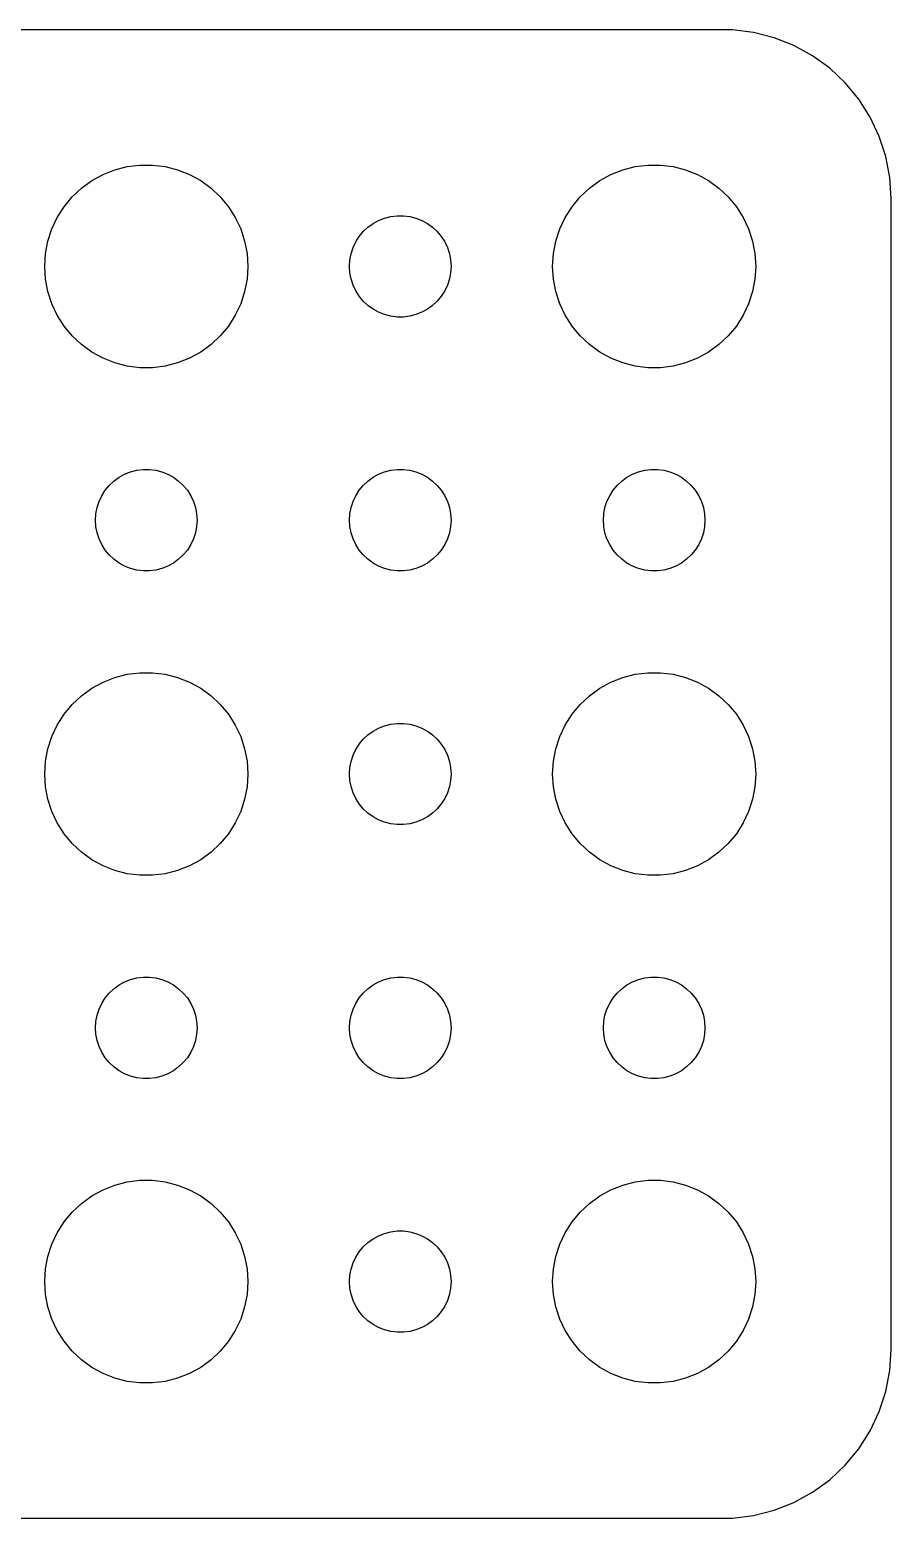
# Model space of a CAD drawing. Header units: metres. Extents: x -22 to 22, y 248 to 508.
# Drawn here: x -3.44 to 22, y 464.01 to 507.99 of the extents above; entities that cross this region are included whole.
import ezdxf

# ---------------------------------------------------------------- set-up
doc = ezdxf.new("R2010")
doc.units = ezdxf.units.M

msp = doc.modelspace()

# ---------------------------------------------------------------- linework, layer by layer
for p, q in [((17.3139, 507.99), (-17.3139, 507.99)), ((17.9369, 507.911), (17.3139, 507.99)), ((18.5451, 507.755), (17.9369, 507.911)), ((19.1289, 507.524), (18.5451, 507.755)), ((19.6791, 507.222), (19.1289, 507.524)), ((20.1871, 506.853), (19.6791, 507.222)), ((20.6448, 506.423), (20.1871, 506.853)), ((21.0451, 505.939), (20.6448, 506.423)), ((21.3815, 505.409), (21.0451, 505.939)), ((21.6489, 504.841), (21.3815, 505.409)), ((21.8429, 504.243), (21.6489, 504.841)), ((21.9606, 503.627), (21.8429, 504.243)), ((-1.60747, 503.533), (-1.27733, 503.714)), ((-1.27733, 503.714), (-0.927048, 503.853)), ((-0.927048, 503.853), (-0.562134, 503.947)), ((-0.562134, 503.947), (-0.18837, 503.994)), ((-0.18837, 503.994), (0.18837, 503.994)), ((0.18837, 503.994), (0.562134, 503.947)), ((0.562134, 503.947), (0.927048, 503.853)), ((0.927048, 503.853), (1.27733, 503.714)), ((1.27733, 503.714), (1.60747, 503.533)), ((13.3925, 503.533), (13.7227, 503.714)), ((13.7227, 503.714), (14.0729, 503.853)), ((14.0729, 503.853), (14.4379, 503.947)), ((14.4379, 503.947), (14.8116, 503.994)), ((14.8116, 503.994), (15.1884, 503.994)), ((15.1884, 503.994), (15.5621, 503.947)), ((15.5621, 503.947), (15.927, 503.853)), ((15.927, 503.853), (16.2773, 503.714)), ((16.2773, 503.714), (16.6075, 503.533)), ((22, 503), (21.9606, 503.627)), ((-2.1869, 503.054), (-1.91226, 503.312)), ((-1.91226, 503.312), (-1.60747, 503.533)), ((1.60747, 503.533), (1.91226, 503.312)), ((1.91226, 503.312), (2.1869, 503.054)), ((12.8131, 503.054), (13.0877, 503.312)), ((13.0877, 503.312), (13.3925, 503.533)), ((16.6075, 503.533), (16.9123, 503.312)), ((16.9123, 503.312), (17.1869, 503.054)), ((-2.62891, 502.445), (-2.42705, 502.763)), ((-2.42705, 502.763), (-2.1869, 503.054)), ((2.1869, 503.054), (2.42705, 502.763)), ((2.42705, 502.763), (2.62891, 502.445)), ((12.3711, 502.445), (12.5729, 502.763)), ((12.5729, 502.763), (12.8131, 503.054)), ((17.1869, 503.054), (17.427, 502.763)), ((17.427, 502.763), (17.6289, 502.445)), ((22, 469), (22, 503)), ((-2.78932, 502.104), (-2.62891, 502.445)), ((2.62891, 502.445), (2.78932, 502.104)), ((6.54385, 502.156), (6.69626, 502.266)), ((6.69626, 502.266), (6.86133, 502.357)), ((6.86133, 502.357), (7.03647, 502.427)), ((7.03647, 502.427), (7.21892, 502.473)), ((7.21892, 502.473), (7.40581, 502.497)), ((7.40581, 502.497), (7.59418, 502.497)), ((7.59418, 502.497), (7.78107, 502.473)), ((7.78107, 502.473), (7.96352, 502.427)), ((7.96352, 502.427), (8.13866, 502.357)), ((8.13866, 502.357), (8.30373, 502.266)), ((8.30373, 502.266), (8.45613, 502.156)), ((12.2107, 502.104), (12.3711, 502.445)), ((17.6289, 502.445), (17.7893, 502.104)), ((-2.90575, 501.746), (-2.78932, 502.104)), ((2.78932, 502.104), (2.90575, 501.746)), ((6.18553, 501.723), (6.28647, 501.882)), ((6.28647, 501.882), (6.40654, 502.027)), ((6.40654, 502.027), (6.54385, 502.156)), ((8.45613, 502.156), (8.59344, 502.027)), ((8.59344, 502.027), (8.71352, 501.882)), ((8.71352, 501.882), (8.81445, 501.723)), ((12.0942, 501.746), (12.2107, 502.104)), ((17.7893, 502.104), (17.9057, 501.746)), ((-3, 501), (-2.97633, 501.376)), ((-2.97633, 501.376), (-2.90575, 501.746)), ((2.90575, 501.746), (2.97633, 501.376)), ((2.97633, 501.376), (3, 501)), ((6.01183, 501.188), (6.04712, 501.373)), ((6.04712, 501.373), (6.10533, 501.552)), ((6.10533, 501.552), (6.18553, 501.723)), ((8.81445, 501.723), (8.89465, 501.552)), ((8.89465, 501.552), (8.95287, 501.373)), ((8.95287, 501.373), (8.98816, 501.188)), ((12, 501), (12.0237, 501.376)), ((12.0237, 501.376), (12.0942, 501.746)), ((17.9057, 501.746), (17.9763, 501.376)), ((17.9763, 501.376), (18, 501)), ((-2.97633, 500.624), (-3, 501)), ((3, 501), (2.97633, 500.624)), ((6, 501), (6.01183, 501.188)), ((6.01183, 500.812), (6, 501)), ((8.98816, 501.188), (9, 501)), ((9, 501), (8.98816, 500.812)), ((12.0237, 500.624), (12, 501)), ((18, 501), (17.9763, 500.624)), ((-2.90575, 500.254), (-2.97633, 500.624)), ((2.97633, 500.624), (2.90575, 500.254)), ((6.04712, 500.627), (6.01183, 500.812)), ((6.10533, 500.448), (6.04712, 500.627)), ((8.95287, 500.627), (8.89465, 500.448)), ((8.98816, 500.812), (8.95287, 500.627)), ((12.0942, 500.254), (12.0237, 500.624)), ((17.9763, 500.624), (17.9057, 500.254)), ((-2.78932, 499.896), (-2.90575, 500.254)), ((2.90575, 500.254), (2.78932, 499.896)), ((6.18553, 500.277), (6.10533, 500.448)), ((6.28647, 500.118), (6.18553, 500.277)), ((6.40654, 499.973), (6.28647, 500.118)), ((8.71352, 500.118), (8.59344, 499.973)), ((8.81445, 500.277), (8.71352, 500.118)), ((8.89465, 500.448), (8.81445, 500.277)), ((12.2107, 499.896), (12.0942, 500.254)), ((17.9057, 500.254), (17.7893, 499.896)), ((-2.62891, 499.555), (-2.78932, 499.896)), ((2.78932, 499.896), (2.62891, 499.555)), ((6.54385, 499.844), (6.40654, 499.973)), ((6.69626, 499.734), (6.54385, 499.844)), ((6.86133, 499.643), (6.69626, 499.734)), ((7.03647, 499.573), (6.86133, 499.643)), ((8.13866, 499.643), (7.96352, 499.573)), ((8.30373, 499.734), (8.13866, 499.643)), ((8.45613, 499.844), (8.30373, 499.734)), ((8.59344, 499.973), (8.45613, 499.844)), ((12.3711, 499.555), (12.2107, 499.896)), ((17.7893, 499.896), (17.6289, 499.555)), ((-2.42705, 499.237), (-2.62891, 499.555)), ((-2.1869, 498.946), (-2.42705, 499.237)), ((2.42705, 499.237), (2.1869, 498.946)), ((2.62891, 499.555), (2.42705, 499.237)), ((7.21892, 499.527), (7.03647, 499.573)), ((7.40581, 499.503), (7.21892, 499.527)), ((7.59418, 499.503), (7.40581, 499.503)), ((7.78107, 499.527), (7.59418, 499.503)), ((7.96352, 499.573), (7.78107, 499.527)), ((12.5729, 499.237), (12.3711, 499.555)), ((12.8131, 498.946), (12.5729, 499.237)), ((17.427, 499.237), (17.1869, 498.946)), ((17.6289, 499.555), (17.427, 499.237)), ((-1.91226, 498.688), (-2.1869, 498.946)), ((2.1869, 498.946), (1.91226, 498.688)), ((13.0877, 498.688), (12.8131, 498.946)), ((17.1869, 498.946), (16.9123, 498.688)), ((-1.60747, 498.467), (-1.91226, 498.688)), ((-1.27733, 498.286), (-1.60747, 498.467)), ((1.60747, 498.467), (1.27733, 498.286)), ((1.91226, 498.688), (1.60747, 498.467)), ((13.3925, 498.467), (13.0877, 498.688)), ((13.7227, 498.286), (13.3925, 498.467)), ((16.6075, 498.467), (16.2773, 498.286)), ((16.9123, 498.688), (16.6075, 498.467)), ((-0.927048, 498.147), (-1.27733, 498.286)), ((-0.562134, 498.053), (-0.927048, 498.147)), ((-0.18837, 498.006), (-0.562134, 498.053)), ((0.18837, 498.006), (-0.18837, 498.006)), ((0.562134, 498.053), (0.18837, 498.006)), ((0.927048, 498.147), (0.562134, 498.053)), ((1.27733, 498.286), (0.927048, 498.147)), ((14.0729, 498.147), (13.7227, 498.286)), ((14.4379, 498.053), (14.0729, 498.147)), ((14.8116, 498.006), (14.4379, 498.053)), ((15.1884, 498.006), (14.8116, 498.006)), ((15.5621, 498.053), (15.1884, 498.006)), ((15.927, 498.147), (15.5621, 498.053)), ((16.2773, 498.286), (15.927, 498.147)), ((-0.803726, 494.766), (-0.638657, 494.857)), ((-0.638657, 494.857), (-0.463516, 494.927)), ((-0.463516, 494.927), (-0.281067, 494.973)), ((-0.281067, 494.973), (-0.094177, 494.997)), ((-0.094177, 494.997), (0.094177, 494.997)), ((0.094177, 494.997), (0.281067, 494.973)), ((0.281067, 494.973), (0.463516, 494.927)), ((0.463516, 494.927), (0.638657, 494.857)), ((0.638657, 494.857), (0.803726, 494.766)), ((6.69626, 494.766), (6.86133, 494.857)), ((6.86133, 494.857), (7.03647, 494.927)), ((7.03647, 494.927), (7.21892, 494.973)), ((7.21892, 494.973), (7.40581, 494.997)), ((7.40581, 494.997), (7.59418, 494.997)), ((7.59418, 494.997), (7.78107, 494.973)), ((7.78107, 494.973), (7.96352, 494.927)), ((7.96352, 494.927), (8.13866, 494.857)), ((8.13866, 494.857), (8.30373, 494.766)), ((14.1963, 494.766), (14.3613, 494.857)), ((14.3613, 494.857), (14.5365, 494.927)), ((14.5365, 494.927), (14.7189, 494.973)), ((14.7189, 494.973), (14.9058, 494.997)), ((14.9058, 494.997), (15.0942, 494.997)), ((15.0942, 494.997), (15.2811, 494.973)), ((15.2811, 494.973), (15.4635, 494.927)), ((15.4635, 494.927), (15.6387, 494.857)), ((15.6387, 494.857), (15.8037, 494.766)), ((-1.31445, 494.223), (-1.21352, 494.382)), ((-1.21352, 494.382), (-1.09344, 494.527)), ((-1.09344, 494.527), (-0.956131, 494.656)), ((-0.956131, 494.656), (-0.803726, 494.766)), ((0.803726, 494.766), (0.956131, 494.656)), ((0.956131, 494.656), (1.09344, 494.527)), ((1.09344, 494.527), (1.21352, 494.382)), ((1.21352, 494.382), (1.31445, 494.223)), ((6.18553, 494.223), (6.28647, 494.382)), ((6.28647, 494.382), (6.40654, 494.527)), ((6.40654, 494.527), (6.54385, 494.656)), ((6.54385, 494.656), (6.69626, 494.766)), ((8.30373, 494.766), (8.45613, 494.656)), ((8.45613, 494.656), (8.59344, 494.527)), ((8.59344, 494.527), (8.71352, 494.382)), ((8.71352, 494.382), (8.81445, 494.223)), ((13.6855, 494.223), (13.7865, 494.382)), ((13.7865, 494.382), (13.9065, 494.527)), ((13.9065, 494.527), (14.0439, 494.656)), ((14.0439, 494.656), (14.1963, 494.766)), ((15.8037, 494.766), (15.9561, 494.656)), ((15.9561, 494.656), (16.0934, 494.527)), ((16.0934, 494.527), (16.2135, 494.382)), ((16.2135, 494.382), (16.3145, 494.223)), ((-1.45287, 493.873), (-1.39465, 494.052)), ((-1.39465, 494.052), (-1.31445, 494.223)), ((1.31445, 494.223), (1.39465, 494.052)), ((1.39465, 494.052), (1.45287, 493.873)), ((6.04712, 493.873), (6.10533, 494.052)), ((6.10533, 494.052), (6.18553, 494.223)), ((8.81445, 494.223), (8.89465, 494.052)), ((8.89465, 494.052), (8.95287, 493.873)), ((13.5471, 493.873), (13.6053, 494.052)), ((13.6053, 494.052), (13.6855, 494.223)), ((16.3145, 494.223), (16.3947, 494.052)), ((16.3947, 494.052), (16.4529, 493.873)), ((-1.5, 493.5), (-1.48816, 493.688)), ((-1.48816, 493.312), (-1.5, 493.5)), ((-1.48816, 493.688), (-1.45287, 493.873)), ((1.45287, 493.873), (1.48816, 493.688)), ((1.48816, 493.688), (1.5, 493.5)), ((1.5, 493.5), (1.48816, 493.312)), ((6, 493.5), (6.01183, 493.688)), ((6.01183, 493.312), (6, 493.5)), ((6.01183, 493.688), (6.04712, 493.873)), ((8.95287, 493.873), (8.98816, 493.688)), ((8.98816, 493.688), (9, 493.5)), ((9, 493.5), (8.98816, 493.312)), ((13.5, 493.5), (13.5118, 493.688)), ((13.5118, 493.312), (13.5, 493.5)), ((13.5118, 493.688), (13.5471, 493.873)), ((16.4529, 493.873), (16.4882, 493.688)), ((16.4882, 493.688), (16.5, 493.5)), ((16.5, 493.5), (16.4882, 493.312)), ((-1.45287, 493.127), (-1.48816, 493.312)), ((-1.39465, 492.948), (-1.45287, 493.127)), ((1.45287, 493.127), (1.39465, 492.948)), ((1.48816, 493.312), (1.45287, 493.127)), ((6.04712, 493.127), (6.01183, 493.312)), ((6.10533, 492.948), (6.04712, 493.127)), ((8.95287, 493.127), (8.89465, 492.948)), ((8.98816, 493.312), (8.95287, 493.127)), ((13.5471, 493.127), (13.5118, 493.312)), ((13.6053, 492.948), (13.5471, 493.127)), ((16.4529, 493.127), (16.3947, 492.948)), ((16.4882, 493.312), (16.4529, 493.127)), ((-1.31445, 492.777), (-1.39465, 492.948)), ((-1.21352, 492.618), (-1.31445, 492.777)), ((-1.09344, 492.473), (-1.21352, 492.618)), ((1.21352, 492.618), (1.09344, 492.473)), ((1.31445, 492.777), (1.21352, 492.618)), ((1.39465, 492.948), (1.31445, 492.777)), ((6.18553, 492.777), (6.10533, 492.948)), ((6.28647, 492.618), (6.18553, 492.777)), ((6.40654, 492.473), (6.28647, 492.618)), ((8.71352, 492.618), (8.59344, 492.473)), ((8.81445, 492.777), (8.71352, 492.618)), ((8.89465, 492.948), (8.81445, 492.777)), ((13.6855, 492.777), (13.6053, 492.948)), ((13.7865, 492.618), (13.6855, 492.777)), ((13.9065, 492.473), (13.7865, 492.618)), ((16.2135, 492.618), (16.0934, 492.473)), ((16.3145, 492.777), (16.2135, 492.618)), ((16.3947, 492.948), (16.3145, 492.777)), ((-0.956131, 492.344), (-1.09344, 492.473)), ((-0.803726, 492.234), (-0.956131, 492.344)), ((-0.638657, 492.143), (-0.803726, 492.234)), ((-0.463516, 492.073), (-0.638657, 492.143)), ((0.638657, 492.143), (0.463516, 492.073)), ((0.803726, 492.234), (0.638657, 492.143)), ((0.956131, 492.344), (0.803726, 492.234)), ((1.09344, 492.473), (0.956131, 492.344)), ((6.54385, 492.344), (6.40654, 492.473)), ((6.69626, 492.234), (6.54385, 492.344)), ((6.86133, 492.143), (6.69626, 492.234)), ((7.03647, 492.073), (6.86133, 492.143)), ((8.13866, 492.143), (7.96352, 492.073)), ((8.30373, 492.234), (8.13866, 492.143)), ((8.45613, 492.344), (8.30373, 492.234)), ((8.59344, 492.473), (8.45613, 492.344)), ((14.0439, 492.344), (13.9065, 492.473)), ((14.1963, 492.234), (14.0439, 492.344)), ((14.3613, 492.143), (14.1963, 492.234)), ((14.5365, 492.073), (14.3613, 492.143)), ((15.6387, 492.143), (15.4635, 492.073)), ((15.8037, 492.234), (15.6387, 492.143)), ((15.9561, 492.344), (15.8037, 492.234)), ((16.0934, 492.473), (15.9561, 492.344)), ((-0.281067, 492.027), (-0.463516, 492.073)), ((-0.094177, 492.003), (-0.281067, 492.027)), ((0.094177, 492.003), (-0.094177, 492.003)), ((0.281067, 492.027), (0.094177, 492.003)), ((0.463516, 492.073), (0.281067, 492.027)), ((7.21892, 492.027), (7.03647, 492.073)), ((7.40581, 492.003), (7.21892, 492.027)), ((7.59418, 492.003), (7.40581, 492.003)), ((7.78107, 492.027), (7.59418, 492.003)), ((7.96352, 492.073), (7.78107, 492.027)), ((14.7189, 492.027), (14.5365, 492.073)), ((14.9058, 492.003), (14.7189, 492.027)), ((15.0942, 492.003), (14.9058, 492.003)), ((15.2811, 492.027), (15.0942, 492.003)), ((15.4635, 492.073), (15.2811, 492.027)), ((-1.60747, 488.533), (-1.27733, 488.714)), ((-1.27733, 488.714), (-0.927048, 488.853)), ((-0.927048, 488.853), (-0.562134, 488.947)), ((-0.562134, 488.947), (-0.18837, 488.994)), ((-0.18837, 488.994), (0.18837, 488.994)), ((0.18837, 488.994), (0.562134, 488.947)), ((0.562134, 488.947), (0.927048, 488.853)), ((0.927048, 488.853), (1.27733, 488.714)), ((1.27733, 488.714), (1.60747, 488.533)), ((13.3925, 488.533), (13.7227, 488.714)), ((13.7227, 488.714), (14.0729, 488.853)), ((14.0729, 488.853), (14.4379, 488.947)), ((14.4379, 488.947), (14.8116, 488.994)), ((14.8116, 488.994), (15.1884, 488.994)), ((15.1884, 488.994), (15.5621, 488.947)), ((15.5621, 488.947), (15.927, 488.853)), ((15.927, 488.853), (16.2773, 488.714)), ((16.2773, 488.714), (16.6075, 488.533)), ((-2.1869, 488.054), (-1.91226, 488.312)), ((-1.91226, 488.312), (-1.60747, 488.533)), ((1.60747, 488.533), (1.91226, 488.312)), ((1.91226, 488.312), (2.1869, 488.054)), ((12.8131, 488.054), (13.0877, 488.312)), ((13.0877, 488.312), (13.3925, 488.533)), ((16.6075, 488.533), (16.9123, 488.312)), ((16.9123, 488.312), (17.1869, 488.054)), ((-2.62891, 487.445), (-2.42705, 487.763)), ((-2.42705, 487.763), (-2.1869, 488.054)), ((2.1869, 488.054), (2.42705, 487.763)), ((2.42705, 487.763), (2.62891, 487.445)), ((12.3711, 487.445), (12.5729, 487.763)), ((12.5729, 487.763), (12.8131, 488.054)), ((17.1869, 488.054), (17.427, 487.763)), ((17.427, 487.763), (17.6289, 487.445)), ((-2.78932, 487.104), (-2.62891, 487.445)), ((2.62891, 487.445), (2.78932, 487.104)), ((6.69626, 487.266), (6.86133, 487.357)), ((6.86133, 487.357), (7.03647, 487.427)), ((7.03647, 487.427), (7.21892, 487.473)), ((7.21892, 487.473), (7.40581, 487.497)), ((7.40581, 487.497), (7.59418, 487.497)), ((7.59418, 487.497), (7.78107, 487.473)), ((7.78107, 487.473), (7.96352, 487.427)), ((7.96352, 487.427), (8.13866, 487.357)), ((8.13866, 487.357), (8.30373, 487.266)), ((12.2107, 487.104), (12.3711, 487.445)), ((17.6289, 487.445), (17.7893, 487.104)), ((-2.90575, 486.746), (-2.78932, 487.104)), ((2.78932, 487.104), (2.90575, 486.746)), ((6.18553, 486.723), (6.28647, 486.882)), ((6.28647, 486.882), (6.40654, 487.027)), ((6.40654, 487.027), (6.54385, 487.156)), ((6.54385, 487.156), (6.69626, 487.266)), ((8.30373, 487.266), (8.45613, 487.156)), ((8.45613, 487.156), (8.59344, 487.027)), ((8.59344, 487.027), (8.71352, 486.882)), ((8.71352, 486.882), (8.81445, 486.723)), ((12.0942, 486.746), (12.2107, 487.104)), ((17.7893, 487.104), (17.9057, 486.746)), ((-2.97633, 486.376), (-2.90575, 486.746)), ((2.90575, 486.746), (2.97633, 486.376)), ((6.04712, 486.373), (6.10533, 486.552)), ((6.10533, 486.552), (6.18553, 486.723)), ((8.81445, 486.723), (8.89465, 486.552)), ((8.89465, 486.552), (8.95287, 486.373)), ((12.0237, 486.376), (12.0942, 486.746)), ((17.9057, 486.746), (17.9763, 486.376)), ((-3, 486), (-2.97633, 486.376)), ((-2.97633, 485.624), (-3, 486)), ((2.97633, 486.376), (3, 486)), ((3, 486), (2.97633, 485.624)), ((6, 486), (6.01183, 486.188)), ((6.01183, 485.812), (6, 486)), ((6.01183, 486.188), (6.04712, 486.373)), ((8.95287, 486.373), (8.98816, 486.188)), ((8.98816, 486.188), (9, 486)), ((9, 486), (8.98816, 485.812)), ((12, 486), (12.0237, 486.376)), ((12.0237, 485.624), (12, 486)), ((17.9763, 486.376), (18, 486)), ((18, 486), (17.9763, 485.624)), ((-2.90575, 485.254), (-2.97633, 485.624)), ((2.97633, 485.624), (2.90575, 485.254)), ((6.04712, 485.627), (6.01183, 485.812)), ((6.10533, 485.448), (6.04712, 485.627)), ((8.95287, 485.627), (8.89465, 485.448)), ((8.98816, 485.812), (8.95287, 485.627)), ((12.0942, 485.254), (12.0237, 485.624)), ((17.9763, 485.624), (17.9057, 485.254)), ((-2.78932, 484.896), (-2.90575, 485.254)), ((2.90575, 485.254), (2.78932, 484.896)), ((6.18553, 485.277), (6.10533, 485.448)), ((6.28647, 485.118), (6.18553, 485.277)), ((6.40654, 484.973), (6.28647, 485.118)), ((8.71352, 485.118), (8.59344, 484.973)), ((8.81445, 485.277), (8.71352, 485.118)), ((8.89465, 485.448), (8.81445, 485.277)), ((12.2107, 484.896), (12.0942, 485.254)), ((17.9057, 485.254), (17.7893, 484.896)), ((-2.62891, 484.555), (-2.78932, 484.896)), ((2.78932, 484.896), (2.62891, 484.555)), ((6.54385, 484.844), (6.40654, 484.973)), ((6.69626, 484.734), (6.54385, 484.844)), ((6.86133, 484.643), (6.69626, 484.734)), ((8.30373, 484.734), (8.13866, 484.643)), ((8.45613, 484.844), (8.30373, 484.734)), ((8.59344, 484.973), (8.45613, 484.844)), ((12.3711, 484.555), (12.2107, 484.896)), ((17.7893, 484.896), (17.6289, 484.555)), ((-2.42705, 484.237), (-2.62891, 484.555)), ((-2.1869, 483.946), (-2.42705, 484.237)), ((2.42705, 484.237), (2.1869, 483.946)), ((2.62891, 484.555), (2.42705, 484.237)), ((7.03647, 484.573), (6.86133, 484.643)), ((7.21892, 484.527), (7.03647, 484.573)), ((7.40581, 484.503), (7.21892, 484.527)), ((7.59418, 484.503), (7.40581, 484.503)), ((7.78107, 484.527), (7.59418, 484.503)), ((7.96352, 484.573), (7.78107, 484.527)), ((8.13866, 484.643), (7.96352, 484.573)), ((12.5729, 484.237), (12.3711, 484.555)), ((12.8131, 483.946), (12.5729, 484.237)), ((17.427, 484.237), (17.1869, 483.946)), ((17.6289, 484.555), (17.427, 484.237)), ((-1.91226, 483.688), (-2.1869, 483.946)), ((2.1869, 483.946), (1.91226, 483.688)), ((13.0877, 483.688), (12.8131, 483.946)), ((17.1869, 483.946), (16.9123, 483.688)), ((-1.60747, 483.467), (-1.91226, 483.688)), ((-1.27733, 483.286), (-1.60747, 483.467)), ((1.60747, 483.467), (1.27733, 483.286)), ((1.91226, 483.688), (1.60747, 483.467)), ((13.3925, 483.467), (13.0877, 483.688)), ((13.7227, 483.286), (13.3925, 483.467)), ((16.6075, 483.467), (16.2773, 483.286)), ((16.9123, 483.688), (16.6075, 483.467)), ((-0.927048, 483.147), (-1.27733, 483.286)), ((-0.562134, 483.053), (-0.927048, 483.147)), ((-0.18837, 483.006), (-0.562134, 483.053)), ((0.18837, 483.006), (-0.18837, 483.006)), ((0.562134, 483.053), (0.18837, 483.006)), ((0.927048, 483.147), (0.562134, 483.053)), ((1.27733, 483.286), (0.927048, 483.147)), ((14.0729, 483.147), (13.7227, 483.286)), ((14.4379, 483.053), (14.0729, 483.147)), ((14.8116, 483.006), (14.4379, 483.053)), ((15.1884, 483.006), (14.8116, 483.006)), ((15.5621, 483.053), (15.1884, 483.006)), ((15.927, 483.147), (15.5621, 483.053)), ((16.2773, 483.286), (15.927, 483.147)), ((-0.803726, 479.766), (-0.638657, 479.857)), ((-0.638657, 479.857), (-0.463516, 479.927)), ((-0.463516, 479.927), (-0.281067, 479.973)), ((-0.281067, 479.973), (-0.094177, 479.997)), ((-0.094177, 479.997), (0.094177, 479.997)), ((0.094177, 479.997), (0.281067, 479.973)), ((0.281067, 479.973), (0.463516, 479.927)), ((0.463516, 479.927), (0.638657, 479.857)), ((0.638657, 479.857), (0.803726, 479.766)), ((6.69626, 479.766), (6.86133, 479.857)), ((6.86133, 479.857), (7.03647, 479.927)), ((7.03647, 479.927), (7.21892, 479.973)), ((7.21892, 479.973), (7.40581, 479.997)), ((7.40581, 479.997), (7.59418, 479.997)), ((7.59418, 479.997), (7.78107, 479.973)), ((7.78107, 479.973), (7.96352, 479.927)), ((7.96352, 479.927), (8.13866, 479.857)), ((8.13866, 479.857), (8.30373, 479.766)), ((14.1963, 479.766), (14.3613, 479.857)), ((14.3613, 479.857), (14.5365, 479.927)), ((14.5365, 479.927), (14.7189, 479.973)), ((14.7189, 479.973), (14.9058, 479.997)), ((14.9058, 479.997), (15.0942, 479.997)), ((15.0942, 479.997), (15.2811, 479.973)), ((15.2811, 479.973), (15.4635, 479.927)), ((15.4635, 479.927), (15.6387, 479.857)), ((15.6387, 479.857), (15.8037, 479.766)), ((-1.21352, 479.382), (-1.09344, 479.527)), ((-1.09344, 479.527), (-0.956131, 479.656)), ((-0.956131, 479.656), (-0.803726, 479.766)), ((0.803726, 479.766), (0.956131, 479.656)), ((0.956131, 479.656), (1.09344, 479.527)), ((1.09344, 479.527), (1.21352, 479.382)), ((6.28647, 479.382), (6.40654, 479.527)), ((6.40654, 479.527), (6.54385, 479.656)), ((6.54385, 479.656), (6.69626, 479.766)), ((8.30373, 479.766), (8.45613, 479.656)), ((8.45613, 479.656), (8.59344, 479.527)), ((8.59344, 479.527), (8.71352, 479.382)), ((13.7865, 479.382), (13.9065, 479.527)), ((13.9065, 479.527), (14.0439, 479.656)), ((14.0439, 479.656), (14.1963, 479.766)), ((15.8037, 479.766), (15.9561, 479.656)), ((15.9561, 479.656), (16.0934, 479.527)), ((16.0934, 479.527), (16.2135, 479.382)), ((-1.45287, 478.873), (-1.39465, 479.052)), ((-1.39465, 479.052), (-1.31445, 479.223)), ((-1.31445, 479.223), (-1.21352, 479.382)), ((1.21352, 479.382), (1.31445, 479.223)), ((1.31445, 479.223), (1.39465, 479.052)), ((1.39465, 479.052), (1.45287, 478.873)), ((6.04712, 478.873), (6.10533, 479.052)), ((6.10533, 479.052), (6.18553, 479.223)), ((6.18553, 479.223), (6.28647, 479.382)), ((8.71352, 479.382), (8.81445, 479.223)), ((8.81445, 479.223), (8.89465, 479.052)), ((8.89465, 479.052), (8.95287, 478.873)), ((13.5471, 478.873), (13.6053, 479.052)), ((13.6053, 479.052), (13.6855, 479.223)), ((13.6855, 479.223), (13.7865, 479.382)), ((16.2135, 479.382), (16.3145, 479.223)), ((16.3145, 479.223), (16.3947, 479.052)), ((16.3947, 479.052), (16.4529, 478.873)), ((-1.5, 478.5), (-1.48816, 478.688)), ((-1.48816, 478.688), (-1.45287, 478.873)), ((1.45287, 478.873), (1.48816, 478.688)), ((1.48816, 478.688), (1.5, 478.5)), ((6, 478.5), (6.01183, 478.688)), ((6.01183, 478.688), (6.04712, 478.873)), ((8.95287, 478.873), (8.98816, 478.688)), ((8.98816, 478.688), (9, 478.5)), ((13.5, 478.5), (13.5118, 478.688)), ((13.5118, 478.688), (13.5471, 478.873)), ((16.4529, 478.873), (16.4882, 478.688)), ((16.4882, 478.688), (16.5, 478.5)), ((-1.48816, 478.312), (-1.5, 478.5)), ((-1.45287, 478.127), (-1.48816, 478.312)), ((-1.39465, 477.948), (-1.45287, 478.127)), ((1.45287, 478.127), (1.39465, 477.948)), ((1.48816, 478.312), (1.45287, 478.127)), ((1.5, 478.5), (1.48816, 478.312)), ((6.01183, 478.312), (6, 478.5)), ((6.04712, 478.127), (6.01183, 478.312)), ((6.10533, 477.948), (6.04712, 478.127)), ((8.95287, 478.127), (8.89465, 477.948)), ((8.98816, 478.312), (8.95287, 478.127)), ((9, 478.5), (8.98816, 478.312)), ((13.5118, 478.312), (13.5, 478.5)), ((13.5471, 478.127), (13.5118, 478.312)), ((13.6053, 477.948), (13.5471, 478.127)), ((16.4529, 478.127), (16.3947, 477.948)), ((16.4882, 478.312), (16.4529, 478.127)), ((16.5, 478.5), (16.4882, 478.312)), ((-1.31445, 477.777), (-1.39465, 477.948)), ((-1.21352, 477.618), (-1.31445, 477.777)), ((1.31445, 477.777), (1.21352, 477.618)), ((1.39465, 477.948), (1.31445, 477.777)), ((6.18553, 477.777), (6.10533, 477.948)), ((6.28647, 477.618), (6.18553, 477.777)), ((8.81445, 477.777), (8.71352, 477.618)), ((8.89465, 477.948), (8.81445, 477.777)), ((13.6855, 477.777), (13.6053, 477.948)), ((13.7865, 477.618), (13.6855, 477.777)), ((16.3145, 477.777), (16.2135, 477.618)), ((16.3947, 477.948), (16.3145, 477.777)), ((-1.09344, 477.473), (-1.21352, 477.618)), ((-0.956131, 477.344), (-1.09344, 477.473)), ((-0.803726, 477.234), (-0.956131, 477.344)), ((-0.638657, 477.143), (-0.803726, 477.234)), ((0.803726, 477.234), (0.638657, 477.143)), ((0.956131, 477.344), (0.803726, 477.234)), ((1.09344, 477.473), (0.956131, 477.344)), ((1.21352, 477.618), (1.09344, 477.473)), ((6.40654, 477.473), (6.28647, 477.618)), ((6.54385, 477.344), (6.40654, 477.473)), ((6.69626, 477.234), (6.54385, 477.344)), ((6.86133, 477.143), (6.69626, 477.234)), ((8.30373, 477.234), (8.13866, 477.143)), ((8.45613, 477.344), (8.30373, 477.234)), ((8.59344, 477.473), (8.45613, 477.344)), ((8.71352, 477.618), (8.59344, 477.473)), ((13.9065, 477.473), (13.7865, 477.618)), ((14.0439, 477.344), (13.9065, 477.473)), ((14.1963, 477.234), (14.0439, 477.344)), ((14.3613, 477.143), (14.1963, 477.234)), ((15.8037, 477.234), (15.6387, 477.143)), ((15.9561, 477.344), (15.8037, 477.234)), ((16.0934, 477.473), (15.9561, 477.344)), ((16.2135, 477.618), (16.0934, 477.473)), ((-0.463516, 477.073), (-0.638657, 477.143)), ((-0.281067, 477.027), (-0.463516, 477.073)), ((-0.094177, 477.003), (-0.281067, 477.027)), ((0.094177, 477.003), (-0.094177, 477.003)), ((0.281067, 477.027), (0.094177, 477.003)), ((0.463516, 477.073), (0.281067, 477.027)), ((0.638657, 477.143), (0.463516, 477.073)), ((7.03647, 477.073), (6.86133, 477.143)), ((7.21892, 477.027), (7.03647, 477.073)), ((7.40581, 477.003), (7.21892, 477.027)), ((7.59418, 477.003), (7.40581, 477.003)), ((7.78107, 477.027), (7.59418, 477.003)), ((7.96352, 477.073), (7.78107, 477.027)), ((8.13866, 477.143), (7.96352, 477.073)), ((14.5365, 477.073), (14.3613, 477.143)), ((14.7189, 477.027), (14.5365, 477.073)), ((14.9058, 477.003), (14.7189, 477.027)), ((15.0942, 477.003), (14.9058, 477.003)), ((15.2811, 477.027), (15.0942, 477.003)), ((15.4635, 477.073), (15.2811, 477.027)), ((15.6387, 477.143), (15.4635, 477.073)), ((-1.60747, 473.533), (-1.27733, 473.714)), ((-1.27733, 473.714), (-0.927048, 473.853)), ((-0.927048, 473.853), (-0.562134, 473.947)), ((-0.562134, 473.947), (-0.18837, 473.994)), ((-0.18837, 473.994), (0.18837, 473.994)), ((0.18837, 473.994), (0.562134, 473.947)), ((0.562134, 473.947), (0.927048, 473.853)), ((0.927048, 473.853), (1.27733, 473.714)), ((1.27733, 473.714), (1.60747, 473.533)), ((13.3925, 473.533), (13.7227, 473.714)), ((13.7227, 473.714), (14.0729, 473.853)), ((14.0729, 473.853), (14.4379, 473.947)), ((14.4379, 473.947), (14.8116, 473.994)), ((14.8116, 473.994), (15.1884, 473.994)), ((15.1884, 473.994), (15.5621, 473.947)), ((15.5621, 473.947), (15.927, 473.853)), ((15.927, 473.853), (16.2773, 473.714)), ((16.2773, 473.714), (16.6075, 473.533)), ((-2.1869, 473.054), (-1.91226, 473.312)), ((-1.91226, 473.312), (-1.60747, 473.533)), ((1.60747, 473.533), (1.91226, 473.312)), ((1.91226, 473.312), (2.1869, 473.054)), ((12.8131, 473.054), (13.0877, 473.312)), ((13.0877, 473.312), (13.3925, 473.533)), ((16.6075, 473.533), (16.9123, 473.312)), ((16.9123, 473.312), (17.1869, 473.054)), ((-2.42705, 472.763), (-2.1869, 473.054)), ((2.1869, 473.054), (2.42705, 472.763)), ((12.5729, 472.763), (12.8131, 473.054)), ((17.1869, 473.054), (17.427, 472.763)), ((-2.78932, 472.104), (-2.62891, 472.445)), ((-2.62891, 472.445), (-2.42705, 472.763)), ((2.42705, 472.763), (2.62891, 472.445)), ((2.62891, 472.445), (2.78932, 472.104)), ((6.69626, 472.266), (6.86133, 472.357)), ((6.86133, 472.357), (7.03647, 472.427)), ((7.03647, 472.427), (7.21892, 472.473)), ((7.21892, 472.473), (7.40581, 472.497)), ((7.40581, 472.497), (7.59418, 472.497)), ((7.59418, 472.497), (7.78107, 472.473)), ((7.78107, 472.473), (7.96352, 472.427)), ((7.96352, 472.427), (8.13866, 472.357)), ((8.13866, 472.357), (8.30373, 472.266)), ((12.2107, 472.104), (12.3711, 472.445)), ((12.3711, 472.445), (12.5729, 472.763)), ((17.427, 472.763), (17.6289, 472.445)), ((17.6289, 472.445), (17.7893, 472.104)), ((-2.90575, 471.746), (-2.78932, 472.104)), ((2.78932, 472.104), (2.90575, 471.746)), ((6.28647, 471.882), (6.40654, 472.027)), ((6.40654, 472.027), (6.54385, 472.156)), ((6.54385, 472.156), (6.69626, 472.266)), ((8.30373, 472.266), (8.45613, 472.156)), ((8.45613, 472.156), (8.59344, 472.027)), ((8.59344, 472.027), (8.71352, 471.882)), ((12.0942, 471.746), (12.2107, 472.104)), ((17.7893, 472.104), (17.9057, 471.746)), ((-2.97633, 471.376), (-2.90575, 471.746)), ((2.90575, 471.746), (2.97633, 471.376)), ((6.04712, 471.373), (6.10533, 471.552)), ((6.10533, 471.552), (6.18553, 471.723)), ((6.18553, 471.723), (6.28647, 471.882)), ((8.71352, 471.882), (8.81445, 471.723)), ((8.81445, 471.723), (8.89465, 471.552)), ((8.89465, 471.552), (8.95287, 471.373)), ((12.0237, 471.376), (12.0942, 471.746)), ((17.9057, 471.746), (17.9763, 471.376)), ((-3, 471), (-2.97633, 471.376)), ((2.97633, 471.376), (3, 471)), ((6, 471), (6.01183, 471.188)), ((6.01183, 471.188), (6.04712, 471.373)), ((8.95287, 471.373), (8.98816, 471.188)), ((8.98816, 471.188), (9, 471)), ((12, 471), (12.0237, 471.376)), ((17.9763, 471.376), (18, 471)), ((-2.97633, 470.624), (-3, 471)), ((-2.90575, 470.254), (-2.97633, 470.624)), ((2.97633, 470.624), (2.90575, 470.254)), ((3, 471), (2.97633, 470.624)), ((6.01183, 470.812), (6, 471)), ((6.04712, 470.627), (6.01183, 470.812)), ((6.10533, 470.448), (6.04712, 470.627)), ((8.95287, 470.627), (8.89465, 470.448)), ((8.98816, 470.812), (8.95287, 470.627)), ((9, 471), (8.98816, 470.812)), ((12.0237, 470.624), (12, 471)), ((12.0942, 470.254), (12.0237, 470.624)), ((17.9763, 470.624), (17.9057, 470.254)), ((18, 471), (17.9763, 470.624)), ((-2.78932, 469.896), (-2.90575, 470.254)), ((2.90575, 470.254), (2.78932, 469.896)), ((6.18553, 470.277), (6.10533, 470.448)), ((6.28647, 470.118), (6.18553, 470.277)), ((8.81445, 470.277), (8.71352, 470.118)), ((8.89465, 470.448), (8.81445, 470.277)), ((12.2107, 469.896), (12.0942, 470.254)), ((17.9057, 470.254), (17.7893, 469.896)), ((-2.62891, 469.555), (-2.78932, 469.896)), ((2.78932, 469.896), (2.62891, 469.555)), ((6.40654, 469.973), (6.28647, 470.118)), ((6.54385, 469.844), (6.40654, 469.973)), ((6.69626, 469.734), (6.54385, 469.844)), ((6.86133, 469.643), (6.69626, 469.734)), ((8.30373, 469.734), (8.13866, 469.643)), ((8.45613, 469.844), (8.30373, 469.734)), ((8.59344, 469.973), (8.45613, 469.844)), ((8.71352, 470.118), (8.59344, 469.973)), ((12.3711, 469.555), (12.2107, 469.896)), ((17.7893, 469.896), (17.6289, 469.555)), ((-2.42705, 469.237), (-2.62891, 469.555)), ((2.62891, 469.555), (2.42705, 469.237)), ((7.03647, 469.573), (6.86133, 469.643)), ((7.21892, 469.527), (7.03647, 469.573)), ((7.40581, 469.503), (7.21892, 469.527)), ((7.59418, 469.503), (7.40581, 469.503)), ((7.78107, 469.527), (7.59418, 469.503)), ((7.96352, 469.573), (7.78107, 469.527)), ((8.13866, 469.643), (7.96352, 469.573)), ((12.5729, 469.237), (12.3711, 469.555)), ((17.6289, 469.555), (17.427, 469.237)), ((-2.1869, 468.946), (-2.42705, 469.237)), ((-1.91226, 468.688), (-2.1869, 468.946)), ((2.1869, 468.946), (1.91226, 468.688)), ((2.42705, 469.237), (2.1869, 468.946)), ((12.8131, 468.946), (12.5729, 469.237)), ((13.0877, 468.688), (12.8131, 468.946)), ((17.1869, 468.946), (16.9123, 468.688)), ((17.427, 469.237), (17.1869, 468.946)), ((21.9606, 468.373), (22, 469)), ((-1.60747, 468.467), (-1.91226, 468.688)), ((-1.27733, 468.286), (-1.60747, 468.467)), ((1.60747, 468.467), (1.27733, 468.286)), ((1.91226, 468.688), (1.60747, 468.467)), ((13.3925, 468.467), (13.0877, 468.688)), ((13.7227, 468.286), (13.3925, 468.467)), ((16.6075, 468.467), (16.2773, 468.286)), ((16.9123, 468.688), (16.6075, 468.467)), ((-0.927048, 468.147), (-1.27733, 468.286)), ((-0.562134, 468.053), (-0.927048, 468.147)), ((-0.18837, 468.006), (-0.562134, 468.053)), ((0.18837, 468.006), (-0.18837, 468.006)), ((0.562134, 468.053), (0.18837, 468.006)), ((0.927048, 468.147), (0.562134, 468.053)), ((1.27733, 468.286), (0.927048, 468.147)), ((14.0729, 468.147), (13.7227, 468.286)), ((14.4379, 468.053), (14.0729, 468.147)), ((14.8116, 468.006), (14.4379, 468.053)), ((15.1884, 468.006), (14.8116, 468.006)), ((15.5621, 468.053), (15.1884, 468.006)), ((15.927, 468.147), (15.5621, 468.053)), ((16.2773, 468.286), (15.927, 468.147)), ((21.8429, 467.757), (21.9606, 468.373)), ((21.6489, 467.159), (21.8429, 467.757)), ((21.3815, 466.591), (21.6489, 467.159)), ((21.0451, 466.061), (21.3815, 466.591)), ((20.6448, 465.577), (21.0451, 466.061)), ((20.1871, 465.147), (20.6448, 465.577)), ((19.6791, 464.778), (20.1871, 465.147)), ((18.5451, 464.245), (19.1289, 464.476)), ((19.1289, 464.476), (19.6791, 464.778)), ((-17.3139, 464.01), (17.3139, 464.01)), ((17.3139, 464.01), (17.9369, 464.089)), ((17.9369, 464.089), (18.5451, 464.245))]:
    msp.add_line(p, q)

doc.saveas('drawing.dxf')
